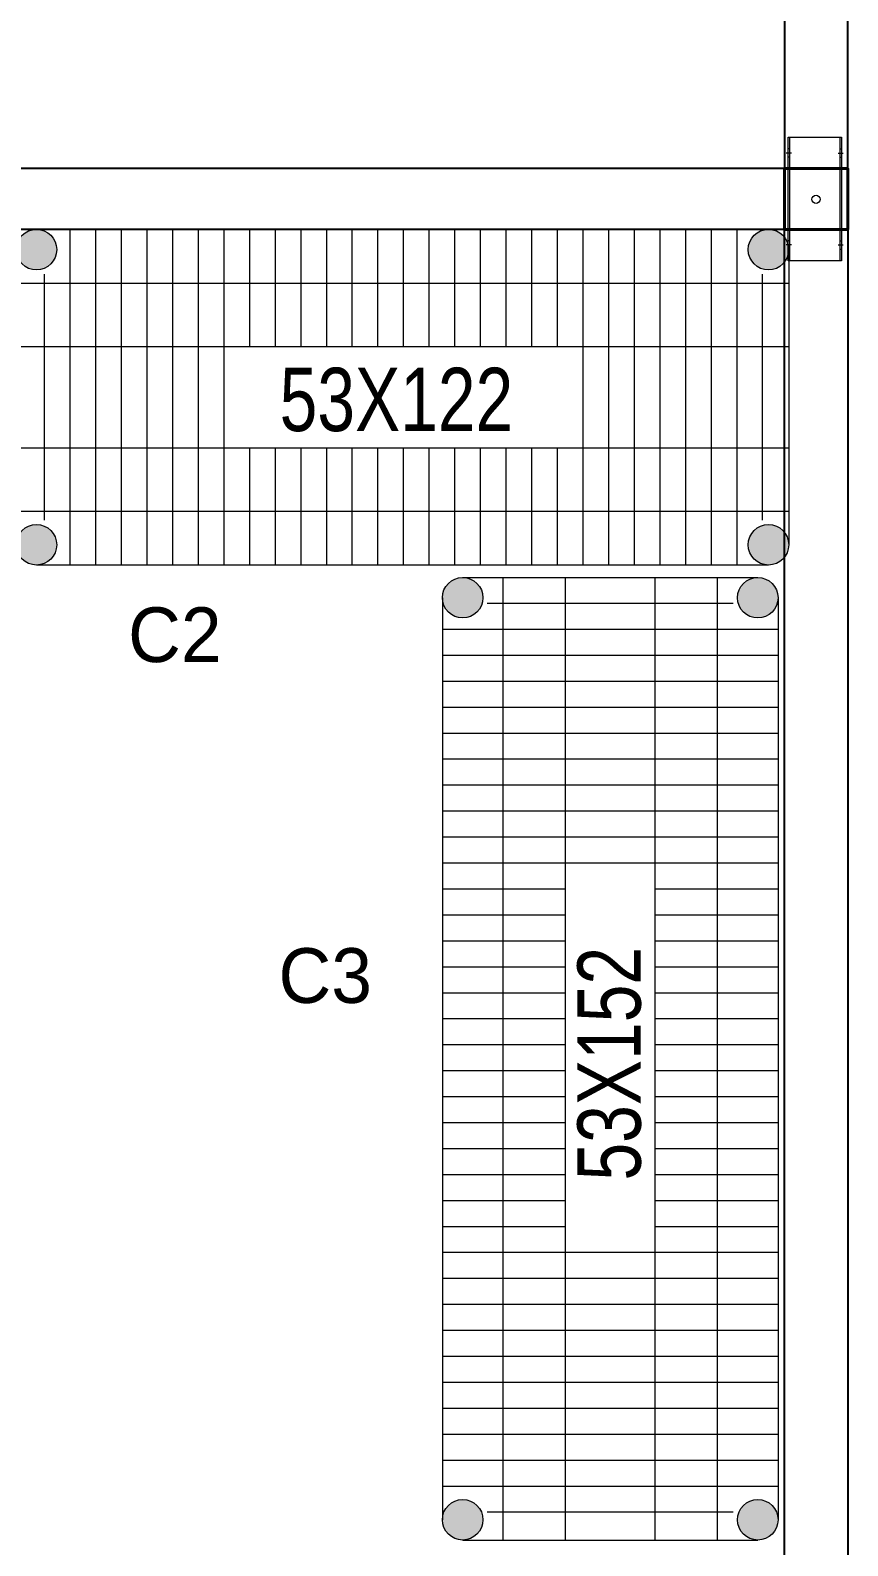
# Model space of a CAD drawing. Header units: millimetres. Extents: x 65390 to 71510, y 46362 to 50796.
# Drawn here: x 70008.4 to 70137.5, y 49184.1 to 49423.4 of the extents above; entities that cross this region are included whole.
import ezdxf
from ezdxf.enums import TextEntityAlignment as Align

# ---------------------------------------------------------------- set-up
doc = ezdxf.new("R2010")
doc.units = ezdxf.units.MM
doc.layers.add('BİRLEŞİM ELEMANLARI', color=4, linetype='Continuous')
doc.layers.add('DIŞ PANEL', color=21, linetype='Continuous')
doc.layers.add('MIM_Sktürk', color=251, linetype='Continuous', lineweight=9)
doc.layers.add('WALL INTERNAL', color=7, linetype='Continuous', lineweight=50)
doc.styles.add('style1', font='turkce.shx', dxfattribs={"height": 100})
doc.styles.add('TAKSİM', font='GOTHIC.TTF', dxfattribs={"height": 20})

# ---------------------------------------------------------------- blocks, each defined once
blk = doc.blocks.new('DIŞ İKİLİ KEP 80-80')
at = {"lineweight": 40}
blk.add_lwpolyline([(47.5, 62), (47.5, -38), (-48.5, -38), (-48.5, 62)], close=True, dxfattribs=at)
at = {"layer": 'BİRLEŞİM ELEMANLARI', "color": 6, "lineweight": 20}
for p, q in [((97, 50), (-98, 50)), ((-79.5, 50), (-79.5, 52)), ((-73, 47), (-73, 55)), ((-66.5, 50), (-66.5, 52)), ((65.5, 50), (65.5, 52)), ((72, 47), (72, 55)), ((78.5, 50), (78.5, 52)), ((-98, -30), (97, -30)), ((-79.5, -30), (-79.5, -32)), ((-73, -27), (-73, -35)), ((-66.5, -30), (-66.5, -32)), ((65.5, -30), (65.5, -32)), ((72, -27), (72, -35)), ((78.5, -30), (78.5, -32))]:
    blk.add_line(p, q, dxfattribs=at)
for points in [[(-98, -32), (-98, 52)], [(-98, 52), (97, 52), (97, -32), (-98, -32)]]:
    blk.add_lwpolyline(points, dxfattribs=at)
blk.add_circle((0, 12), 6.5, dxfattribs=at)
blk = doc.blocks.new('DIŞ-DOLU-2514-G-B-(80)')
at = {"layer": 'DIŞ PANEL'}
blk.add_lwpolyline([(0, 100), (2514, 100), (2514, 0), (0, 0)], close=True, dxfattribs=at)
blk = doc.blocks.new('53x122 tel')
at = {"layer": 'MIM_Sktürk', "lineweight": -2}
h = blk.add_hatch(color=256, dxfattribs=at)
h.paths.add_polyline_path([(-3.2, 46.6, 1), (3.2, 46.6, 1)])
h.paths.add_polyline_path([(3.2, 0, 1), (-3.2, 0, 1)])
h = blk.add_hatch(color=256, dxfattribs=at)
h.paths.add_polyline_path([(112.4, 46.6, 1), (118.8, 46.6, 1)])
h.paths.add_polyline_path([(112.4, 0, 1), (118.8, 0, 1)])
at = {"layer": 'MIM_Sktürk'}
for p, q in [((115.6, 49.8), (0, 49.8)), ((5.28, 49.8), (5.28, -3.2)), ((9.33, 49.8), (9.33, -3.2)), ((13.38, 49.8), (13.38, -3.2)), ((17.43, 49.8), (17.43, -3.2)), ((21.48, 49.8), (21.48, -3.2)), ((25.53, 49.8), (25.53, -3.2)), ((29.58, 49.8), (29.58, -3.2)), ((33.63, 49.8), (33.63, 31.3)), ((37.68, 49.8), (37.68, 31.3)), ((41.73, 49.8), (41.73, 31.3)), ((45.78, 49.8), (45.78, 31.3)), ((49.83, 49.8), (49.83, 31.3)), ((53.88, 49.8), (53.88, 31.3)), ((57.93, 49.8), (57.93, 31.3)), ((61.98, 49.8), (61.98, 31.3)), ((66.03, 49.8), (66.03, 31.3)), ((70.08, 49.8), (70.08, 31.3)), ((74.13, 49.8), (74.13, 31.3)), ((78.18, 49.8), (78.18, 31.3)), ((82.23, 49.8), (82.23, 31.3)), ((86.28, 49.8), (86.28, -3.2)), ((90.33, 49.8), (90.33, -3.2)), ((94.38, 49.8), (94.38, -3.2)), ((98.43, 49.8), (98.43, -3.2)), ((102.48, 49.8), (102.48, -3.2)), ((106.53, 49.8), (106.53, -3.2)), ((110.58, 49.8), (110.58, -3.2)), ((-3.2, 46.59), (-3.2, 0)), ((118.8, 46.59), (118.8, 0)), ((-3.2, 41.3), (118.8, 41.3)), ((1.23, 42.71), (1.23, 3.89)), ((114.63, 42.71), (114.63, 3.89)), ((-3.2, 31.3), (118.8, 31.3)), ((-3.2, 15.3), (118.8, 15.3)), ((33.63, 15.3), (33.63, -3.2)), ((37.68, 15.3), (37.68, -3.2)), ((41.73, 15.3), (41.73, -3.2)), ((45.78, 15.3), (45.78, -3.2)), ((49.83, 15.3), (49.83, -3.2)), ((53.88, 15.3), (53.88, -3.2)), ((57.93, 15.3), (57.93, -3.2)), ((61.98, 15.3), (61.98, -3.2)), ((66.03, 15.3), (66.03, -3.2)), ((70.08, 15.3), (70.08, -3.2)), ((74.13, 15.3), (74.13, -3.2)), ((78.18, 15.3), (78.18, -3.2)), ((82.23, 15.3), (82.23, -3.2)), ((-3.2, 5.3), (118.8, 5.3)), ((115.6, -3.2), (0, -3.2))]:
    blk.add_line(p, q, dxfattribs=at)
for centre in [(0, 46.6), (115.6, 46.6), (0, 0), (115.6, 0)]:
    blk.add_circle(centre, 3.2, dxfattribs=at)
at = {"layer": 'MIM_Sktürk', "style": 'style1', "width": 0.8}
blk.add_text('53X122', height=10, dxfattribs=at).set_placement((38.41, 17.95))
blk = doc.blocks.new('53x152 tel')
at = {"layer": 'MIM_Sktürk', "lineweight": -2}
h = blk.add_hatch(color=256, dxfattribs=at)
h.paths.add_polyline_path([(3.2, 46.6, 1), (-3.2, 46.6, 1)])
h.paths.add_polyline_path([(-3.2, 0, 1), (3.2, 0, 1)])
h = blk.add_hatch(color=256, dxfattribs=at)
h.paths.add_polyline_path([(142.4, 46.6, 1), (148.8, 46.6, 1)])
h.paths.add_polyline_path([(142.4, 0, 1), (148.8, 0, 1)])
at = {"layer": 'MIM_Sktürk'}
for p, q in [((145.6, 49.8), (0, 49.8)), ((5.33, 49.8), (5.33, -3.2)), ((9.43, 49.8), (9.43, -3.2)), ((13.53, 49.8), (13.53, -3.2)), ((17.63, 49.8), (17.63, -3.2)), ((21.73, 49.8), (21.73, -3.2)), ((25.83, 49.8), (25.83, -3.2)), ((29.93, 49.8), (29.93, -3.2)), ((34.03, 49.8), (34.03, -3.2)), ((38.13, 49.8), (38.13, -3.2)), ((42.23, 49.8), (42.23, -3.2)), ((46.33, 49.8), (46.33, 30.38)), ((50.43, 49.8), (50.43, 30.38)), ((54.53, 49.8), (54.53, 30.38)), ((58.63, 49.8), (58.63, 30.38)), ((62.73, 49.8), (62.73, 30.38)), ((66.83, 49.8), (66.83, 30.38)), ((70.93, 49.8), (70.93, 30.38)), ((75.03, 49.8), (75.03, 30.38)), ((79.13, 49.8), (79.13, 30.38)), ((83.23, 49.8), (83.23, 30.38)), ((87.33, 49.8), (87.33, 30.38)), ((91.43, 49.8), (91.43, 30.38)), ((95.53, 49.8), (95.53, 30.38)), ((99.63, 49.8), (99.63, 30.38)), ((103.73, 49.8), (103.73, -3.2)), ((107.83, 49.8), (107.83, -3.2)), ((111.93, 49.8), (111.93, -3.2)), ((116.03, 49.8), (116.03, -3.2)), ((120.13, 49.8), (120.13, -3.2)), ((124.23, 49.8), (124.23, -3.2)), ((128.33, 49.8), (128.33, -3.2)), ((132.43, 49.8), (132.43, -3.2)), ((136.53, 49.8), (136.53, -3.2)), ((140.63, 49.8), (140.63, -3.2)), ((-3.2, 46.59), (-3.2, 0)), ((148.8, 46.59), (148.8, 0)), ((1.23, 42.71), (1.23, 3.89)), ((144.73, 42.71), (144.73, 3.89)), ((-3.2, 40.23), (148.8, 40.23)), ((-3.2, 30.38), (148.8, 30.38)), ((-3.2, 16.21), (148.8, 16.21)), ((46.33, 16.21), (46.33, -3.2)), ((50.43, 16.21), (50.43, -3.2)), ((54.53, 16.21), (54.53, -3.2)), ((58.63, 16.21), (58.63, -3.2)), ((62.73, 16.21), (62.73, -3.2)), ((66.83, 16.21), (66.83, -3.2)), ((70.93, 16.21), (70.93, -3.2)), ((75.03, 16.21), (75.03, -3.2)), ((79.13, 16.21), (79.13, -3.2)), ((83.23, 16.21), (83.23, -3.2)), ((87.33, 16.21), (87.33, -3.2)), ((91.43, 16.21), (91.43, -3.2)), ((95.53, 16.21), (95.53, -3.2)), ((99.63, 16.21), (99.63, -3.2)), ((-3.2, 6.37), (148.8, 6.37)), ((145.6, -3.2), (0, -3.2))]:
    blk.add_line(p, q, dxfattribs=at)
for centre in [(0, 46.6), (145.6, 46.6), (0, 0), (145.6, 0)]:
    blk.add_circle(centre, 3.2, dxfattribs=at)
at = {"layer": 'MIM_Sktürk', "style": 'style1', "width": 0.8}
blk.add_text('53X152', height=10, dxfattribs=at).set_placement((53.57, 18.48))

msp = doc.modelspace()

# ---------------------------------------------------------------- linework, layer by layer
for p, q in [((70127.512, 49401.562), (69862.238, 49401.562)), ((70127.512, 49391.962), (69872.238, 49391.962))]:
    msp.add_line(p, q)
at = {"layer": 'DIŞ PANEL'}
msp.add_lwpolyline([(70127.512, 49443.164), (70127.512, 49401.562), (70137.512, 49401.562), (70137.512, 49441.664)], dxfattribs=at)
at = {"layer": 'MIM_Sktürk'}
msp.add_line((70009.401, 49391.962), (70127.512, 49391.962), dxfattribs=at)
msp.add_spline([(70133.513, 49499.241), (70055.24, 49508.899), (69978.416, 49485.237), (69842.164, 49485.237), (69807.859, 49358.716)], degree=3, dxfattribs=at)

# ---------------------------------------------------------------- block references
at = {"xscale": 0.1, "yscale": 0.1, "zscale": 0.1, "rotation": 270}
msp.add_blockref('DIŞ İKİLİ KEP 80-80', (70131.312, 49396.712), dxfattribs=at)
at = {"lineweight": -2}
msp.add_blockref('53x122 tel', (70009.401, 49342.162), dxfattribs=at)
at = {"lineweight": -2, "rotation": 90}
msp.add_blockref('53x152 tel', (70123.309, 49188.21), dxfattribs=at)
at = {"layer": 'WALL INTERNAL', "xscale": 0.1, "yscale": 0.1, "zscale": 0.1, "rotation": 270}
msp.add_blockref('DIŞ-DOLU-2514-G-B-(80)', (70127.512, 49391.962), dxfattribs=at)

# ---------------------------------------------------------------- texts
at = {"style": 'TAKSİM'}
for s, p in [('C2', (70031.257, 49323.643)), ('C3', (70055.007, 49269.823))]:
    msp.add_text(s, height=8.64, dxfattribs=at).set_placement(p, align=Align.CENTER)

doc.saveas('drawing.dxf')
